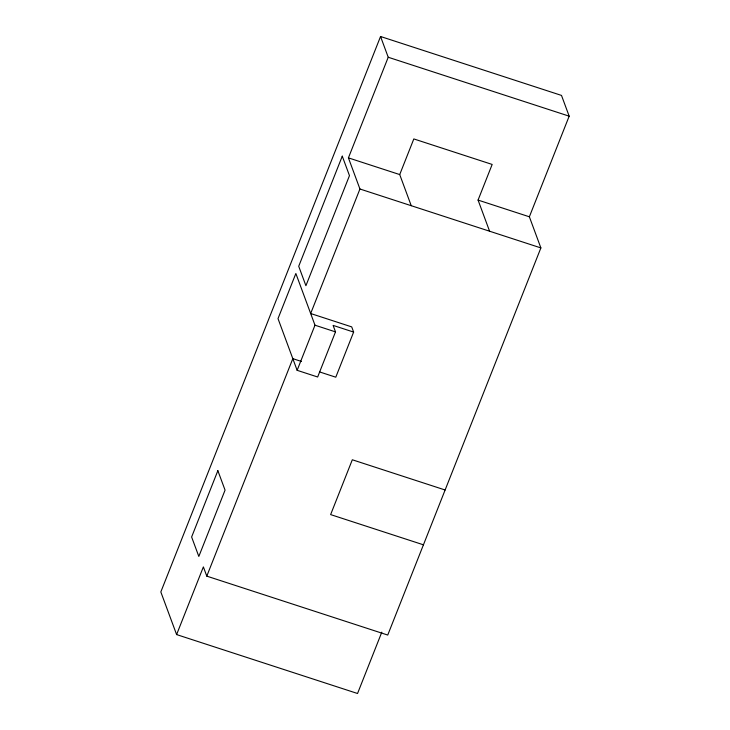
<?xml version="1.0" encoding="UTF-8"?>
<svg xmlns="http://www.w3.org/2000/svg" width="730" height="730" viewBox="0 0 730 730"><rect width="100%" height="100%" fill="white"/><g stroke="black" fill="none" stroke-linecap="round" stroke-linejoin="round"><path stroke-width="1.09" d="M176.605 634.58L203.378 566.9L206.791 576.134L387.74 635.054L540.875 247.917L529.369 216.792L569.172 116.17L561.498 95.42L380.549 36.5L160.828 591.948L176.605 634.58L357.545 693.5L381.808 632.162M319.585 371.926L335.782 377.2L353.63 332.077L351.714 326.894L310.67 313.526L359.936 188.997L348.42 157.872L388.223 57.25L380.549 36.5M206.791 576.134L292.821 358.649L301.463 361.469M297.137 370.32L314.986 325.197L295.86 273.495L278.011 318.608L297.137 370.32L317.659 376.999L335.508 331.885L333.108 325.398L353.63 332.077M411.236 205.696L399.721 174.57L413.819 138.928L492.166 164.442L478.068 200.084L489.584 231.209M388.223 57.25L569.172 116.17M348.42 157.872L399.721 174.57M478.068 200.084L529.369 216.792M359.936 188.997L540.875 247.917M314.986 325.197L335.508 331.885M445.118 489.994L352.316 459.772L330.626 514.595L423.437 544.817M217.859 470.677L191.625 536.997L198.825 556.452L225.059 490.122L217.859 470.677M342.27 156.174L298.716 266.267L305.916 285.722L349.469 175.629L342.27 156.174"/></g></svg>
